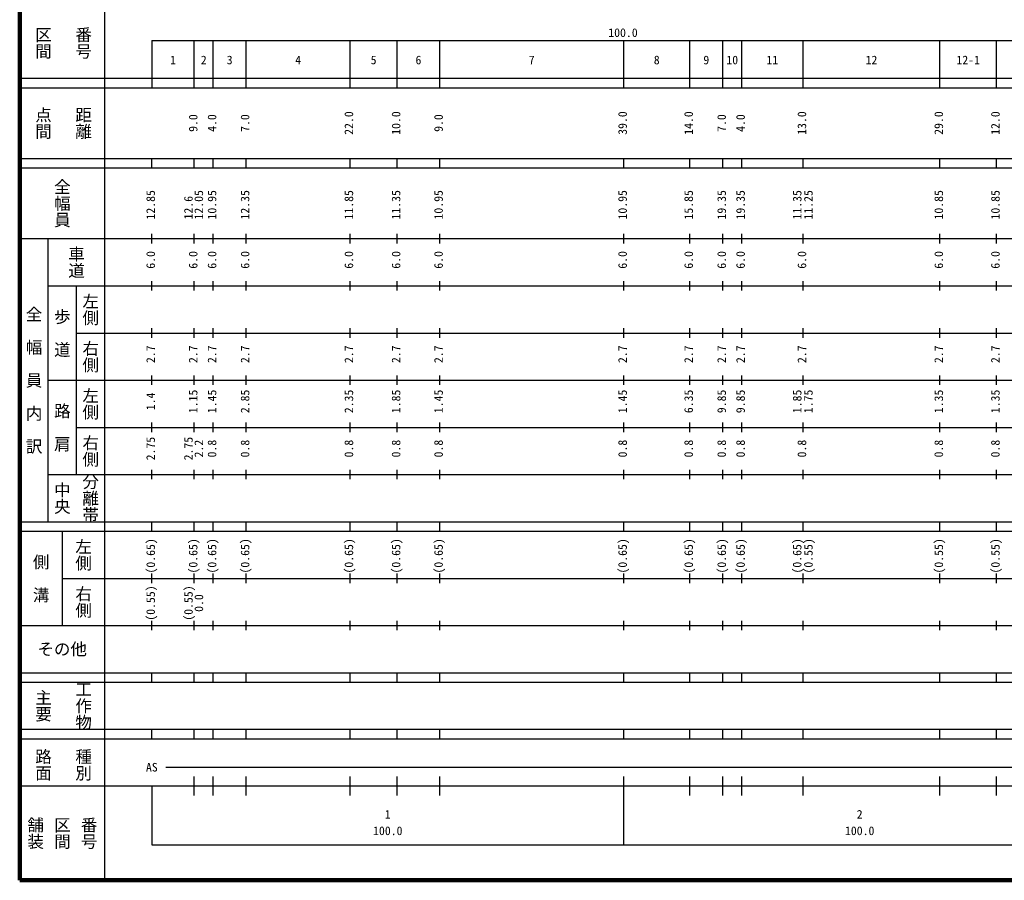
# Model space of a CAD drawing. Units: millimetres on the paper, enlarged 1000 times. Extents: x 40000 to 680000, y 20000 to 380000.
# Drawn here: x 40000 to 248650, y 20000 to 202409 of the extents above; entities that cross this region are included whole.
import ezdxf
from ezdxf.enums import TextEntityAlignment as Align

# ---------------------------------------------------------------- set-up
doc = ezdxf.new("R2010")
doc.units = ezdxf.units.MM
doc.header["$LTSCALE"] = 1000
doc.layers.add('M-TTL', color=2, linetype='Continuous', lineweight=140)
doc.layers.add('M-TTL-BAND', color=7, linetype='Continuous', lineweight=25)
doc.styles.add('@ＭＳ ゴシック', font='')
doc.styles.add('ＭＳ ゴシック', font='')
doc.styles.get('@ＭＳ ゴシック').set_extended_font_data('@MS Gothic')
doc.styles.get('ＭＳ ゴシック').set_extended_font_data('MS Gothic')

msp = doc.modelspace()

# ---------------------------------------------------------------- linework, layer by layer
at = {"layer": 'M-TTL'}
for p, q in [((40000, 380000), (40000, 20000)), ((40000, 20000), (680000, 20000))]:
    msp.add_line(p, q, dxfattribs=at)
at = {"layer": 'M-TTL-BAND'}
for p, q in [((58000, 370000), (58000, 20000)), ((68000, 198000), (579000, 198000)), ((68000, 198000), (68000, 188000)), ((77000, 188000), (77000, 198000)), ((81000, 188000), (81000, 198000)), ((88000, 188000), (88000, 198000)), ((110000, 188000), (110000, 198000)), ((120000, 188000), (120000, 198000)), ((129000, 188000), (129000, 198000)), ((168000, 188000), (168000, 198000)), ((182000, 188000), (182000, 198000)), ((189000, 188000), (189000, 198000)), ((193000, 188000), (193000, 198000)), ((206000, 188000), (206000, 198000)), ((235000, 188000), (235000, 198000)), ((247000, 188000), (247000, 198000)), ((40000, 190000), (579000, 190000)), ((40000, 188000), (579000, 188000)), ((40000, 173000), (579000, 173000)), ((68000, 171000), (68000, 173000)), ((77000, 171000), (77000, 173000)), ((81000, 171000), (81000, 173000)), ((88000, 171000), (88000, 173000)), ((110000, 171000), (110000, 173000)), ((120000, 171000), (120000, 173000)), ((129000, 171000), (129000, 173000)), ((168000, 171000), (168000, 173000)), ((182000, 171000), (182000, 173000)), ((189000, 171000), (189000, 173000)), ((193000, 171000), (193000, 173000)), ((206000, 171000), (206000, 173000)), ((235000, 171000), (235000, 173000)), ((247000, 171000), (247000, 173000)), ((40000, 171000), (579000, 171000)), ((68000, 155000), (68000, 157000)), ((77000, 155000), (77000, 157000)), ((81000, 155000), (81000, 157000)), ((88000, 155000), (88000, 157000)), ((110000, 155000), (110000, 157000)), ((120000, 155000), (120000, 157000)), ((129000, 155000), (129000, 157000)), ((168000, 155000), (168000, 157000)), ((182000, 155000), (182000, 157000)), ((189000, 155000), (189000, 157000)), ((193000, 155000), (193000, 157000)), ((206000, 155000), (206000, 157000)), ((235000, 155000), (235000, 157000)), ((247000, 155000), (247000, 157000)), ((40000, 156000), (579000, 156000)), ((46000, 96000), (46000, 156000)), ((68000, 145000), (68000, 147000)), ((77000, 145000), (77000, 147000)), ((81000, 145000), (81000, 147000)), ((88000, 145000), (88000, 147000)), ((110000, 145000), (110000, 147000)), ((120000, 145000), (120000, 147000)), ((129000, 145000), (129000, 147000)), ((168000, 145000), (168000, 147000)), ((182000, 145000), (182000, 147000)), ((189000, 145000), (189000, 147000)), ((193000, 145000), (193000, 147000)), ((206000, 145000), (206000, 147000)), ((235000, 145000), (235000, 147000)), ((247000, 145000), (247000, 147000)), ((46000, 146000), (579000, 146000)), ((52000, 146000), (52000, 106000)), ((52000, 136000), (579000, 136000)), ((68000, 135000), (68000, 137000)), ((77000, 135000), (77000, 137000)), ((81000, 135000), (81000, 137000)), ((88000, 135000), (88000, 137000)), ((110000, 135000), (110000, 137000)), ((120000, 135000), (120000, 137000)), ((129000, 135000), (129000, 137000)), ((168000, 135000), (168000, 137000)), ((182000, 135000), (182000, 137000)), ((189000, 135000), (189000, 137000)), ((193000, 135000), (193000, 137000)), ((206000, 135000), (206000, 137000)), ((235000, 135000), (235000, 137000)), ((247000, 135000), (247000, 137000)), ((46000, 126000), (579000, 126000)), ((68000, 125000), (68000, 127000)), ((77000, 125000), (77000, 127000)), ((81000, 125000), (81000, 127000)), ((88000, 125000), (88000, 127000)), ((110000, 125000), (110000, 127000)), ((120000, 125000), (120000, 127000)), ((129000, 125000), (129000, 127000)), ((168000, 125000), (168000, 127000)), ((182000, 125000), (182000, 127000)), ((189000, 125000), (189000, 127000)), ((193000, 125000), (193000, 127000)), ((206000, 125000), (206000, 127000)), ((235000, 125000), (235000, 127000)), ((247000, 125000), (247000, 127000)), ((68000, 115000), (68000, 117000)), ((77000, 115000), (77000, 117000)), ((81000, 115000), (81000, 117000)), ((88000, 115000), (88000, 117000)), ((110000, 115000), (110000, 117000)), ((120000, 115000), (120000, 117000)), ((129000, 115000), (129000, 117000)), ((168000, 115000), (168000, 117000)), ((182000, 115000), (182000, 117000)), ((189000, 115000), (189000, 117000)), ((193000, 115000), (193000, 117000)), ((206000, 115000), (206000, 117000)), ((235000, 115000), (235000, 117000)), ((247000, 115000), (247000, 117000)), ((52000, 116000), (579000, 116000)), ((68000, 105000), (68000, 107000)), ((77000, 105000), (77000, 107000)), ((81000, 105000), (81000, 107000)), ((88000, 105000), (88000, 107000)), ((110000, 105000), (110000, 107000)), ((120000, 105000), (120000, 107000)), ((129000, 105000), (129000, 107000)), ((168000, 105000), (168000, 107000)), ((182000, 105000), (182000, 107000)), ((189000, 105000), (189000, 107000)), ((193000, 105000), (193000, 107000)), ((206000, 105000), (206000, 107000)), ((235000, 105000), (235000, 107000)), ((247000, 105000), (247000, 107000)), ((46000, 106000), (579000, 106000)), ((40000, 96000), (579000, 96000)), ((68000, 94000), (68000, 96000)), ((77000, 94000), (77000, 96000)), ((81000, 94000), (81000, 96000)), ((88000, 94000), (88000, 96000)), ((110000, 94000), (110000, 96000)), ((120000, 94000), (120000, 96000)), ((129000, 94000), (129000, 96000)), ((168000, 94000), (168000, 96000)), ((182000, 94000), (182000, 96000)), ((189000, 94000), (189000, 96000)), ((193000, 94000), (193000, 96000)), ((206000, 94000), (206000, 96000)), ((235000, 94000), (235000, 96000)), ((247000, 94000), (247000, 96000)), ((40000, 94000), (579000, 94000)), ((49000, 94000), (49000, 74000)), ((49000, 84000), (579000, 84000)), ((68000, 83000), (68000, 85000)), ((77000, 83000), (77000, 85000)), ((81000, 83000), (81000, 85000)), ((88000, 83000), (88000, 85000)), ((110000, 83000), (110000, 85000)), ((120000, 83000), (120000, 85000)), ((129000, 83000), (129000, 85000)), ((168000, 83000), (168000, 85000)), ((182000, 83000), (182000, 85000)), ((189000, 83000), (189000, 85000)), ((193000, 83000), (193000, 85000)), ((206000, 83000), (206000, 85000)), ((235000, 83000), (235000, 85000)), ((247000, 83000), (247000, 85000)), ((40000, 74000), (579000, 74000)), ((68000, 73000), (68000, 75000)), ((77000, 73000), (77000, 75000)), ((81000, 73000), (81000, 75000)), ((88000, 73000), (88000, 75000)), ((110000, 73000), (110000, 75000)), ((120000, 73000), (120000, 75000)), ((129000, 73000), (129000, 75000)), ((168000, 73000), (168000, 75000)), ((182000, 73000), (182000, 75000)), ((189000, 73000), (189000, 75000)), ((193000, 73000), (193000, 75000)), ((206000, 73000), (206000, 75000)), ((235000, 73000), (235000, 75000)), ((247000, 73000), (247000, 75000)), ((40000, 64000), (579000, 64000)), ((68000, 62000), (68000, 64000)), ((77000, 62000), (77000, 64000)), ((81000, 62000), (81000, 64000)), ((88000, 62000), (88000, 64000)), ((110000, 62000), (110000, 64000)), ((120000, 62000), (120000, 64000)), ((129000, 62000), (129000, 64000)), ((168000, 62000), (168000, 64000)), ((182000, 62000), (182000, 64000)), ((189000, 62000), (189000, 64000)), ((193000, 62000), (193000, 64000)), ((206000, 62000), (206000, 64000)), ((235000, 62000), (235000, 64000)), ((247000, 62000), (247000, 64000)), ((40000, 62000), (579000, 62000)), ((40000, 52000), (579000, 52000)), ((68000, 50000), (68000, 52000)), ((77000, 50000), (77000, 52000)), ((81000, 50000), (81000, 52000)), ((88000, 50000), (88000, 52000)), ((110000, 50000), (110000, 52000)), ((120000, 50000), (120000, 52000)), ((129000, 50000), (129000, 52000)), ((168000, 50000), (168000, 52000)), ((182000, 50000), (182000, 52000)), ((189000, 50000), (189000, 52000)), ((193000, 50000), (193000, 52000)), ((206000, 50000), (206000, 52000)), ((235000, 50000), (235000, 52000)), ((247000, 50000), (247000, 52000)), ((40000, 50000), (579000, 50000)), ((71000, 44000), (511000, 44000)), ((77000, 38000), (77000, 42000)), ((81000, 38000), (81000, 42000)), ((88000, 38000), (88000, 42000)), ((110000, 38000), (110000, 42000)), ((120000, 38000), (120000, 42000)), ((129000, 38000), (129000, 42000)), ((168000, 27500), (168000, 42000)), ((182000, 38000), (182000, 42000)), ((189000, 38000), (189000, 42000)), ((193000, 38000), (193000, 42000)), ((206000, 38000), (206000, 42000)), ((235000, 38000), (235000, 42000)), ((247000, 38000), (247000, 42000)), ((40000, 40000), (579000, 40000)), ((68000, 40000), (68000, 27500)), ((68000, 27500), (579000, 27500))]:
    msp.add_line(p, q, dxfattribs=at)

# ---------------------------------------------------------------- texts
at = {"layer": 'M-TTL-BAND', "style": '@ＭＳ ゴシック'}
for s, p in [('区間', (45000, 197500)), ('番号', (53500, 197500)), ('点間', (45000, 180500)), ('距離', (53500, 180500)), ('全幅員', (49000, 163500)), ('車道', (52000, 151000)), ('左側', (55000, 141000)), ('全\u3000幅\u3000員\u3000内\u3000訳', (43000, 126000)), ('歩\u3000道', (49000, 136000)), ('右側', (55000, 131000)), ('左側', (55000, 121000)), ('路\u3000肩', (49000, 116000)), ('右側', (55000, 111000)), ('中央', (49000, 101000)), ('分離帯', (55000, 101000)), ('左側', (53500, 89000)), ('側\u3000溝', (44500, 84000)), ('右側', (53500, 79000)), ('工作物', (53500, 57000)), ('主要', (45000, 57000)), ('路面', (45000, 44500)), ('種別', (53500, 44500)), ('舗装', (43333, 30000)), ('区間', (49000, 30000)), ('番号', (54667, 30000))]:
    msp.add_text(s, height=2566, rotation=270, dxfattribs=at).set_placement(p, align=Align.MIDDLE_CENTER)
at = {"layer": 'M-TTL-BAND', "style": 'ＭＳ ゴシック'}
for s, p in [('100.0', (167844, 198195)), ('1', (72500, 192405)), ('2', (79000, 192405)), ('3', (84500, 192405)), ('4', (99000, 192405)), ('5', (115000, 192405)), ('6', (124500, 192405)), ('7', (148500, 192405)), ('8', (175000, 192405)), ('9', (185500, 192405)), ('10', (191000, 192405)), ('11', (199500, 192405)), ('12', (220500, 192405)), ('12-1', (241000, 192405)), ('AS', (68000, 42500)), ('1', (118000, 32523)), ('2', (218000, 32523)), ('100.0', (118000, 29033)), ('100.0', (218000, 29033))]:
    msp.add_text(s, height=1833, dxfattribs=at).set_placement(p, align=Align.BOTTOM_CENTER)
for s, p in [('9.0', (78216, 180500)), ('4.0', (82216, 180500)), ('7.0', (89216, 180500)), ('22.0', (111216, 180500)), ('10.0', (121216, 180500)), ('9.0', (130216, 180500)), ('39.0', (169216, 180500)), ('14.0', (183216, 180500)), ('7.0', (190216, 180500)), ('4.0', (194216, 180500)), ('13.0', (207216, 180500)), ('29.0', (236216, 180500)), ('12.0', (248216, 180500)), ('12.85', (69216, 163174)), ('12.6', (77216, 162556)), ('12.05', (79412, 163174)), ('10.95', (82216, 163174)), ('12.35', (89216, 163174)), ('11.85', (111216, 163174)), ('11.35', (121216, 163174)), ('10.95', (130216, 163174)), ('10.95', (169216, 163174)), ('15.85', (183216, 163174)), ('19.35', (190216, 163174)), ('19.35', (194216, 163174)), ('11.35', (206216, 163174)), ('11.25', (208586, 163174)), ('10.85', (236216, 163174)), ('10.85', (248216, 163174)), ('6.0', (69216, 151500)), ('6.0', (78216, 151500)), ('6.0', (82216, 151500)), ('6.0', (89216, 151500)), ('6.0', (111216, 151500)), ('6.0', (121216, 151500)), ('6.0', (130216, 151500)), ('6.0', (169216, 151500)), ('6.0', (183216, 151500)), ('6.0', (190216, 151500)), ('6.0', (194216, 151500)), ('6.0', (207216, 151500)), ('6.0', (236216, 151500)), ('6.0', (248216, 151500)), ('2.7', (69216, 131500)), ('2.7', (78216, 131500)), ('2.7', (82216, 131500)), ('2.7', (89216, 131500)), ('2.7', (111216, 131500)), ('2.7', (121216, 131500)), ('2.7', (130216, 131500)), ('2.7', (169216, 131500)), ('2.7', (183216, 131500)), ('2.7', (190216, 131500)), ('2.7', (194216, 131500)), ('2.7', (207216, 131500)), ('2.7', (236216, 131500)), ('2.7', (248216, 131500)), ('1.4', (69216, 121500)), ('1.15', (78216, 121500)), ('1.45', (82216, 121500)), ('2.85', (89216, 121500)), ('2.35', (111216, 121500)), ('1.85', (121216, 121500)), ('1.45', (130216, 121500)), ('1.45', (169216, 121500)), ('6.35', (183216, 121500)), ('9.85', (190216, 121500)), ('9.85', (194216, 121500)), ('1.85', (206216, 121500)), ('1.75', (208586, 121500)), ('1.35', (236216, 121500)), ('1.35', (248216, 121500)), ('2.75', (69216, 111500)), ('2.75', (77216, 111500)), ('2.2', (79412, 111500)), ('0.8', (82216, 111500)), ('0.8', (89216, 111500)), ('0.8', (111216, 111500)), ('0.8', (121216, 111500)), ('0.8', (130216, 111500)), ('0.8', (169216, 111500)), ('0.8', (183216, 111500)), ('0.8', (190216, 111500)), ('0.8', (194216, 111500)), ('0.8', (207216, 111500)), ('0.8', (236216, 111500)), ('0.8', (248216, 111500)), ('(0.65)', (69216, 88764)), ('(0.65)', (78216, 88764)), ('(0.65)', (82216, 88764)), ('(0.65)', (89216, 88764)), ('(0.65)', (111216, 88764)), ('(0.65)', (121216, 88764)), ('(0.65)', (130216, 88764)), ('(0.65)', (169216, 88764)), ('(0.65)', (183216, 88764)), ('(0.65)', (190216, 88764)), ('(0.65)', (194216, 88764)), ('(0.65)', (206216, 88764)), ('(0.55)', (208586, 88764)), ('(0.55)', (236216, 88764)), ('(0.55)', (248216, 88764)), ('(0.55)', (69216, 78764)), ('(0.55)', (77216, 78764)), ('0.0', (79427, 78764))]:
    msp.add_text(s, height=1833, rotation=90, dxfattribs=at).set_placement(p, align=Align.BOTTOM_CENTER)
msp.add_text('その他', height=2566, dxfattribs=at).set_placement((49000, 69000), align=Align.MIDDLE_CENTER)

doc.saveas('drawing.dxf')
